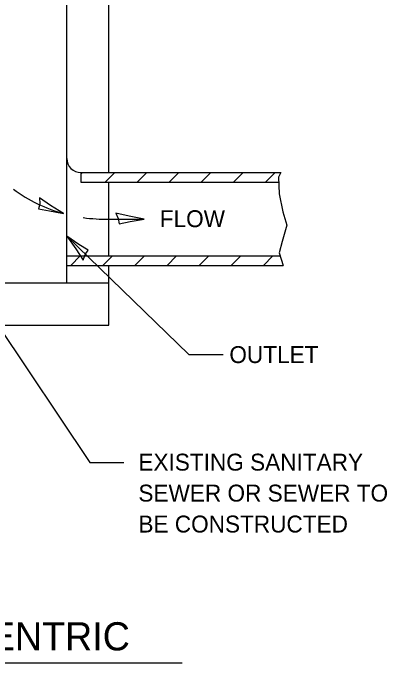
# Model space of a CAD drawing. Extents: x 2133490 to 2172050, y 2138301 to 2145980.
# Drawn here: x 2144693.9 to 2144826.7, y 2139012.7 to 2139243.3 of the extents above; entities that cross this region are included whole.
import ezdxf

# ---------------------------------------------------------------- set-up
doc = ezdxf.new("R2010")
doc.units = 0
for name, color, linetype in [('Design_PR_Roadway Dimensions', 7, 'Continuous'), ('Design_PR_Roadway Notes', 7, 'Continuous'), ('Drainage_PR', 7, 'Continuous'), ('Drainage_PR_Storm Sewer', 7, 'Continuous'), ('Level 23', 7, 'Continuous')]:
    doc.layers.add(name, color=color, linetype=linetype)

msp = doc.modelspace()

# ---------------------------------------------------------------- linework, layer by layer
at = {"layer": 'Design_PR_Roadway Dimensions'}
for p, q in [((2144727.95, 2139170.23), (2144740.45, 2139170.23)), ((2144756.35, 2139122.13), (2144713.02, 2139164.1)), ((2144672.41, 2139156.56), (2144721.15, 2139083.82)), ((2144756.35, 2139122.13), (2144768.5, 2139122.13)), ((2144721.15, 2139083.82), (2144733.3, 2139083.82))]:
    msp.add_line(p, q, dxfattribs=at)
for start, end in [(233.6774, 254.5993), (262.0773, 271.7016)]:
    msp.add_arc((2144726.33, 2139224.74), 54.54, start, end, dxfattribs=at)
at = {"layer": 'Design_PR_Roadway Notes'}
msp.add_line((2144561.89, 2139012.73), (2144753.94, 2139012.73), dxfattribs=at)
at = {"layer": 'Drainage_PR'}
for p, q in [((2144713.02, 2139147.54), (2144713.02, 2139335.46)), ((2144727.95, 2139186.72), (2144727.95, 2139335.46)), ((2144727.95, 2139157.18), (2144727.95, 2139183.29)), ((2144727.95, 2139132.61), (2144727.95, 2139153.77)), ((2144598.52, 2139147.54), (2144727.95, 2139147.54)), ((2144598.52, 2139132.61), (2144727.95, 2139132.61))]:
    msp.add_line(p, q, dxfattribs=at)
msp.add_arc((2144717.99, 2139191.7), 4.98, 180, 270, dxfattribs=at)
at = {"layer": 'Drainage_PR_Storm Sewer'}
for p, q in [((2144717.99, 2139186.72), (2144789.01, 2139186.72)), ((2144717.99, 2139186.72), (2144717.99, 2139183.29)), ((2144717.99, 2139183.29), (2144788.28, 2139183.29)), ((2144713.02, 2139157.18), (2144788.81, 2139157.18)), ((2144713.02, 2139153.77), (2144789.9, 2139153.77))]:
    msp.add_line(p, q, dxfattribs=at)
for points in [[(2144717.99, 2139186.12), (2144718.59, 2139186.72)], [(2144726.56, 2139183.29), (2144729.99, 2139186.72)], [(2144737.98, 2139183.29), (2144741.39, 2139186.72)], [(2144749.38, 2139183.29), (2144752.79, 2139186.72)], [(2144760.75, 2139183.29), (2144764.19, 2139186.72)], [(2144772.18, 2139183.29), (2144775.59, 2139186.72)], [(2144783.58, 2139183.29), (2144787.01, 2139186.72)], [(2144789.01, 2139186.72), (2144788.21, 2139185.05), (2144788.46, 2139179.15), (2144789.7, 2139172.76), (2144791.17, 2139168.1), (2144789.45, 2139162.2), (2144788.46, 2139158.27), (2144789.9, 2139153.77)], [(2144714.38, 2139153.77), (2144717.79, 2139157.2)], [(2144725.78, 2139153.77), (2144729.19, 2139157.2)], [(2144737.18, 2139153.77), (2144740.62, 2139157.2)], [(2144748.61, 2139153.77), (2144751.99, 2139157.18)], [(2144759.98, 2139153.77), (2144763.39, 2139157.18)], [(2144771.38, 2139153.77), (2144774.82, 2139157.18)], [(2144782.81, 2139153.77), (2144786.22, 2139157.18)]]:
    msp.add_lwpolyline(points, dxfattribs=at)
at = {"layer": 'Level 23'}
for points in [[(2144703.3, 2139177.76), (2144703.36, 2139175.67), (2144702.98, 2139173.85), (2144706.88, 2139173.18), (2144711.85, 2139172.17), (2144707.23, 2139175.01)], [(2144730.45, 2139172.32), (2144731.26, 2139170.4), (2144731.58, 2139168.56), (2144735.45, 2139169.36), (2144740.45, 2139170.23), (2144735.11, 2139171.2)], [(2144718.74, 2139155.64), (2144719.49, 2139157.59), (2144720.55, 2139159.13), (2144717.21, 2139161.24), (2144713.02, 2139164.1), (2144716.17, 2139159.69)]]:
    msp.add_lwpolyline(points, close=True, dxfattribs=at)

# ---------------------------------------------------------------- texts
at = {"layer": 'Design_PR_Roadway Notes'}
for s, height, p in [('FLOW', 6, (2144746.01, 2139167.34)), (' OUTLET', 6, (2144768.5, 2139119.13)), (' EXISTING SANITARY', 6, (2144736.19, 2139080.98)), (' SEWER OR SEWER TO', 6, (2144736.19, 2139070)), (' BE CONSTRUCTED', 6, (2144736.19, 2139059.02)), ('ELEVATION - ECCENTRIC', 10, (2144570.45, 2139017.19))]:
    msp.add_text(s, height=height, dxfattribs=at).set_placement(p)

doc.saveas('drawing.dxf')
